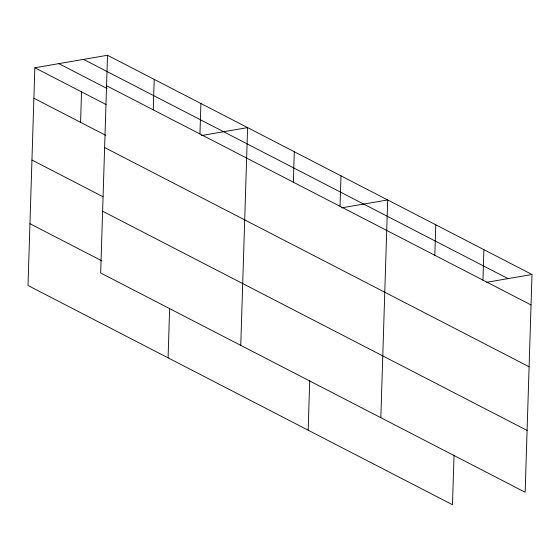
<?xml version="1.0" encoding="UTF-8"?>
<svg xmlns="http://www.w3.org/2000/svg" width="560" height="560" viewBox="0 0 560 560"><rect width="100%" height="100%" fill="white"/><g stroke="black" fill="none" stroke-linecap="round" stroke-linejoin="round"><path stroke-width="0.84" d="M107.52 55.265L100.674 273.014L525.154 492.247L532 274.498L107.52 55.265L34.846 67.753L28 285.502L452.48 504.735L454.041 455.119M80.577 122.339L81.536 91.868M153.251 109.851L154.21 79.38M168.077 357.847L169.638 308.231M199.948 133.966L200.907 103.495M240.758 345.359L247.597 127.61L201.46 135.541M293.335 182.196L294.294 151.725M308.161 430.199L309.715 380.583M340.025 206.311L340.984 175.84M380.835 417.704L387.674 199.955L341.537 207.886M434.826 255.276L435.785 224.805M482.937 280.119L483.889 249.648M486.717 282.282L532 274.498M83.538 59.388L508.018 278.621M106.561 85.736L531.041 304.962M58.828 63.63L107.051 88.536M34.846 67.753L106.029 104.517M33.887 98.224L105.84 135.387M104.622 147.539L529.102 366.765M31.941 160.027L103.131 196.791M102.62 211.211L527.1 430.444M29.939 223.699L101.892 260.862"/></g></svg>
